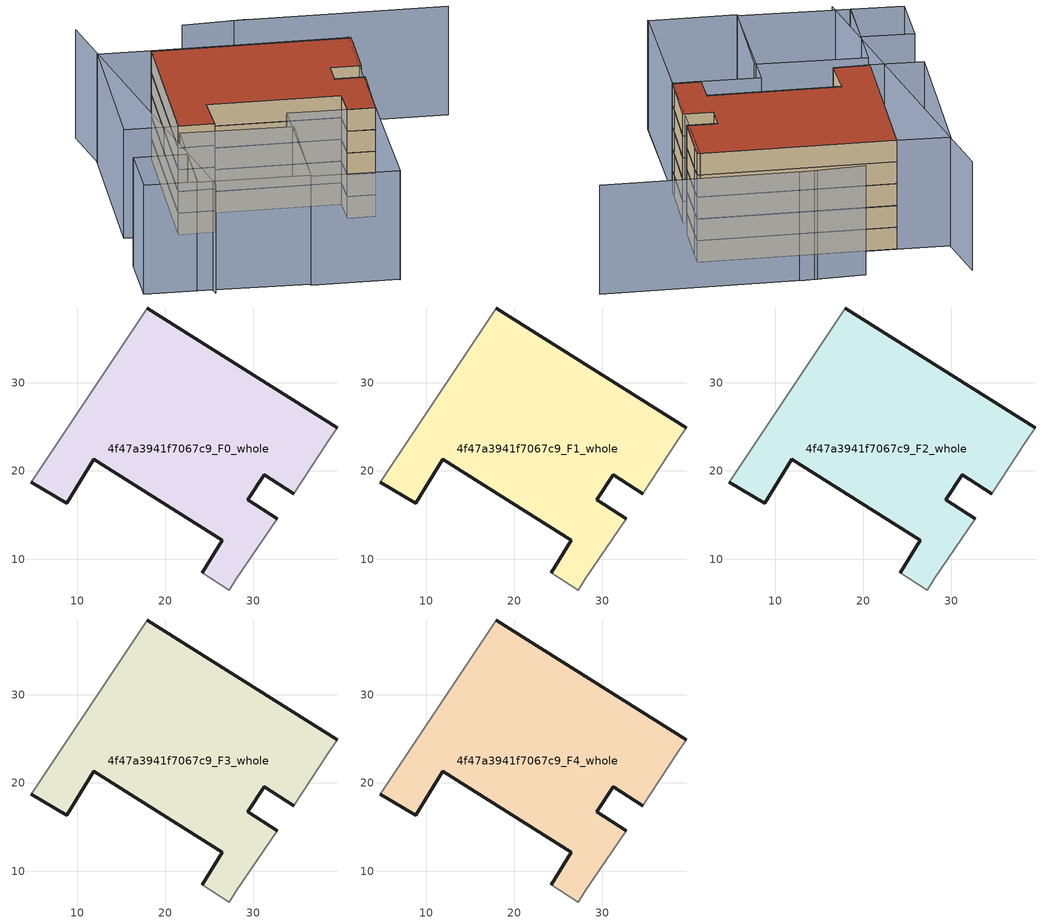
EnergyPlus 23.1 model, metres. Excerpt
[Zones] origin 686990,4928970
4f47a3941f7067c9_F0_whole
 floor ground (EU_floor_Construction): 32.7,14.59 29.38,16.72 31.25,19.58 34.57,17.4 38.45,23.29 39.49,24.88 17.93,38.49 4.82,18.75 8.84,16.32 11.9,21.36 26.48,12.15 24.17,8.45 27.26,6.5 28.08,7.77 z0
 wall outside (EU_wall_Construction): 24.17,8.45 26.48,12.15 11.9,21.36 8.84,16.32 4.82,18.75 / 17.93,38.49 39.49,24.88 / 34.57,17.4 31.25,19.58 29.38,16.72 32.7,14.59 z0:3
 wall adiabatic (EU_wall_Construction): 4.82,18.75 17.93,38.49 / 39.49,24.88 38.45,23.29 34.57,17.4 / 32.7,14.59 28.08,7.77 27.26,6.5 24.17,8.45 z0:3
4f47a3941f7067c9_F1_whole
 floor to 4f47a3941f7067c9_F0_whole (EU_floor_Construction): 32.7,14.59 29.38,16.72 31.25,19.58 34.57,17.4 38.45,23.29 39.49,24.88 17.93,38.49 4.82,18.75 8.84,16.32 11.9,21.36 26.48,12.15 24.17,8.45 27.26,6.5 28.08,7.77 z3
 wall outside (EU_wall_Construction): 24.17,8.45 26.48,12.15 11.9,21.36 8.84,16.32 4.82,18.75 / 17.93,38.49 39.49,24.88 / 34.57,17.4 31.25,19.58 29.38,16.72 32.7,14.59 z3:6
 wall adiabatic (EU_wall_Construction): 4.82,18.75 17.93,38.49 / 39.49,24.88 38.45,23.29 34.57,17.4 / 32.7,14.59 28.08,7.77 27.26,6.5 24.17,8.45 z3:6
4f47a3941f7067c9_F2_whole
 floor to 4f47a3941f7067c9_F1_whole (EU_floor_Construction): 32.7,14.59 29.38,16.72 31.25,19.58 34.57,17.4 38.45,23.29 39.49,24.88 17.93,38.49 4.82,18.75 8.84,16.32 11.9,21.36 26.48,12.15 24.17,8.45 27.26,6.5 28.08,7.77 z6
 wall outside (EU_wall_Construction): 24.17,8.45 26.48,12.15 11.9,21.36 8.84,16.32 4.82,18.75 / 17.93,38.49 39.49,24.88 / 34.57,17.4 31.25,19.58 29.38,16.72 32.7,14.59 z6:9
 wall adiabatic (EU_wall_Construction): 4.82,18.75 17.93,38.49 / 39.49,24.88 38.45,23.29 34.57,17.4 / 32.7,14.59 28.08,7.77 27.26,6.5 24.17,8.45 z6:9
4f47a3941f7067c9_F3_whole
 floor to 4f47a3941f7067c9_F2_whole (EU_floor_Construction): 32.7,14.59 29.38,16.72 31.25,19.58 34.57,17.4 38.45,23.29 39.49,24.88 17.93,38.49 4.82,18.75 8.84,16.32 11.9,21.36 26.48,12.15 24.17,8.45 27.26,6.5 28.08,7.77 z9
 wall outside (EU_wall_Construction): 24.17,8.45 26.48,12.15 11.9,21.36 8.84,16.32 4.82,18.75 / 17.93,38.49 39.49,24.88 / 34.57,17.4 31.25,19.58 29.38,16.72 32.7,14.59 z9:12
 wall adiabatic (EU_wall_Construction): 4.82,18.75 17.93,38.49 / 39.49,24.88 38.45,23.29 34.57,17.4 / 32.7,14.59 28.08,7.77 27.26,6.5 24.17,8.45 z9:12
4f47a3941f7067c9_F4_whole
 floor to 4f47a3941f7067c9_F3_whole (EU_floor_Construction): 32.7,14.59 29.38,16.72 31.25,19.58 34.57,17.4 38.45,23.29 39.49,24.88 17.93,38.49 4.82,18.75 8.84,16.32 11.9,21.36 26.48,12.15 24.17,8.45 27.26,6.5 28.08,7.77 z12
 wall outside (EU_wall_Construction): 24.17,8.45 26.48,12.15 11.9,21.36 8.84,16.32 4.82,18.75 / 17.93,38.49 39.49,24.88 / 34.57,17.4 31.25,19.58 29.38,16.72 32.7,14.59 z12:15
 wall adiabatic (EU_wall_Construction): 4.82,18.75 17.93,38.49 / 39.49,24.88 38.45,23.29 34.57,17.4 / 32.7,14.59 28.08,7.77 27.26,6.5 24.17,8.45 z12:15
 roof outside (EU_roof_Construction): 39.49,24.88 38.45,23.29 34.57,17.4 31.25,19.58 29.38,16.72 32.7,14.59 28.08,7.77 27.26,6.5 24.17,8.45 26.48,12.15 11.9,21.36 8.84,16.32 4.82,18.75 17.93,38.49 z15
shading: 16.46,-10.21 39.32,25.29 / 15.23,49.8 -3.67,2.15 / 33.62,37.76 26.17,41.89 / 55.16,23.99 31.65,38.88 / 27.26,6.5 16.53,-10.1 / 16.53,-10.1 7.03,-3.96 / 7.03,-3.96 17.76,12.64 / 17.76,12.64 27.26,6.5 / 15.6,8.99 7.15,-3.78 / 7.15,-3.78 -4.91,4.2 / -4.91,4.2 3.54,16.97 / 3.54,16.97 15.6,8.99 / -0.08,11.5 -4.83,4.25 / -4.83,4.25 -10.58,8.01 / -10.58,8.01 -5.83,15.27 / -5.83,15.27 -0.08,11.5 / 17.93,38.49 4.82,18.75 / 4.82,18.75 -0.93,22.57 / -0.93,22.57 12.18,42.31 / 12.18,42.31 17.93,38.49 z0:15
[Building]
EU S2 Campaign: North Axis=0; Terrain=City; Solar Distribution=FullExterior
[Site:Location]
Bologna: Latitude=44.5; Longitude=11.25; Time Zone=1; Elevation=37
[SizingPeriod:WeatherFileDays]
AnnualSizingPeriod: Begin Month=1; Begin Day of Month=1; End Month=12; End Day of Month=31; Day of Week for Start Day=Monday; Use Weather File Daylight Saving Period=No; Use Weather File Rain and Snow Indicators=No
[MATERIAL]
EU_InternalMass_Material: Roughness=MediumRough; Thickness=0.1; Conductivity=1; Density=1800; Specific Heat=900; Thermal Absorptance=0.9; Solar Absorptance=0.7; Visible Absorptance=0.7
[MATERIAL:NOMASS] Roughness=MediumRough; Thermal Absorptance=0.9; Solar Absorptance=0.7; Visible Absorptance=0.7
Name | Thermal Resistance
EU_wall_NoMass | 0.905828
EU_roof_NoMass | 0.37593
EU_floor_NoMass | 0.67114
[CONSTRUCTION]
EU_wall_Construction: EU_wall_NoMass
EU_roof_Construction: EU_roof_NoMass
EU_floor_Construction: EU_floor_NoMass
EU_InternalMass_Construction: EU_InternalMass_Material
[ZONE] Type=1; Multiplier=1; Ceiling Height=autocalculate; Volume=1445.28; Floor Area=autocalculate; Part of Total Floor Area=Yes
4f47a3941f7067c9_F0_whole; 4f47a3941f7067c9_F1_whole; 4f47a3941f7067c9_F2_whole; 4f47a3941f7067c9_F3_whole; 4f47a3941f7067c9_F4_whole
[INTERNALMASS] Construction=EU_InternalMass_Construction; Surface Area=463.211
Name | Zone or ZoneList
4f47a3941f7067c9_F0_whole_EU_InternalMass | 4f47a3941f7067c9_F0_whole
4f47a3941f7067c9_F1_whole_EU_InternalMass | 4f47a3941f7067c9_F1_whole
4f47a3941f7067c9_F2_whole_EU_InternalMass | 4f47a3941f7067c9_F2_whole
4f47a3941f7067c9_F3_whole_EU_InternalMass | 4f47a3941f7067c9_F3_whole
4f47a3941f7067c9_F4_whole_EU_InternalMass | 4f47a3941f7067c9_F4_whole
[OTHEREQUIPMENT] Fuel Type=Electricity; Design Level Calculation Method=Watts/Area; Power per Zone Floor Area=1; Fraction Latent=0; Fraction Radiant=0; Fraction Lost=0; Carbon Dioxide Generation Rate=0; EndUse Subcategory=EU_Step8_InternalGains
Name | Zone or ZoneList or Space or SpaceList | Schedule
EU_Step8_InternalGain_4f47a3941f7067c9_F0_whole_f000 | 4f47a3941f7067c9_F0_whole | EU_Step8_GainSchedule_4f47a3941f7067c9_F0_whole_f000
EU_Step8_InternalGain_4f47a3941f7067c9_F1_whole_f000 | 4f47a3941f7067c9_F1_whole | EU_Step8_GainSchedule_4f47a3941f7067c9_F1_whole_f000
EU_Step8_InternalGain_4f47a3941f7067c9_F2_whole_f000 | 4f47a3941f7067c9_F2_whole | EU_Step8_GainSchedule_4f47a3941f7067c9_F2_whole_f000
EU_Step8_InternalGain_4f47a3941f7067c9_F3_whole_f000 | 4f47a3941f7067c9_F3_whole | EU_Step8_GainSchedule_4f47a3941f7067c9_F3_whole_f000
EU_Step8_InternalGain_4f47a3941f7067c9_F4_whole_f000 | 4f47a3941f7067c9_F4_whole | EU_Step8_GainSchedule_4f47a3941f7067c9_F4_whole_f000
[ZONEVENTILATION:DESIGNFLOWRATE] Schedule=EU_AlwaysOn; Design Flow Rate Calculation Method=AirChanges/Hour; Air Changes per Hour=0.73129; Ventilation Type=Natural; Fan Pressure Rise=0; Fan Total Efficiency=1; Constant Term Coefficient=1; Temperature Term Coefficient=0; Velocity Term Coefficient=0; Velocity Squared Term Coefficient=0; Minimum Indoor Temperature=-100; Maximum Indoor Temperature=100; Delta Temperature=-100; Minimum Outdoor Temperature=-100; Maximum Outdoor Temperature=100; Maximum Wind Speed=40
Name | Zone or ZoneList or Space or SpaceList
EU_ConstantAir_4f47a3941f7067c9_F0_whole | 4f47a3941f7067c9_F0_whole
EU_ConstantAir_4f47a3941f7067c9_F1_whole | 4f47a3941f7067c9_F1_whole
EU_ConstantAir_4f47a3941f7067c9_F2_whole | 4f47a3941f7067c9_F2_whole
EU_ConstantAir_4f47a3941f7067c9_F3_whole | 4f47a3941f7067c9_F3_whole
EU_ConstantAir_4f47a3941f7067c9_F4_whole | 4f47a3941f7067c9_F4_whole
[HVACTEMPLATE:THERMOSTAT] Constant Heating Setpoint=20; Constant Cooling Setpoint=50
EU_HeatOnly_4f47a3941f7067c9_F0_whole; EU_HeatOnly_4f47a3941f7067c9_F1_whole; EU_HeatOnly_4f47a3941f7067c9_F2_whole; EU_HeatOnly_4f47a3941f7067c9_F3_whole; EU_HeatOnly_4f47a3941f7067c9_F4_whole
[HVACTEMPLATE:ZONE:IDEALLOADSAIRSYSTEM] System Availability Schedule=EU_AlwaysOn; Maximum Heating Supply Air Temperature=50; Minimum Cooling Supply Air Temperature=13; Maximum Heating Supply Air Humidity Ratio=0.0156; Minimum Cooling Supply Air Humidity Ratio=0.0077; Heating Limit=NoLimit; Cooling Limit=NoLimit; Heating Availability Schedule=EU_AlwaysOn; Cooling Availability Schedule=EU_CoolingOff; Dehumidification Control Type=ConstantSensibleHeatRatio; Cooling Sensible Heat Ratio=0.7; Dehumidification Setpoint=60; Humidification Control Type=None; Humidification Setpoint=30; Outdoor Air Method=None; Outdoor Air Flow Rate per Person=0.00944; Outdoor Air Flow Rate per Zone Floor Area=0; Outdoor Air Flow Rate per Zone=0; Demand Controlled Ventilation Type=None; Outdoor Air Economizer Type=NoEconomizer; Heat Recovery Type=None; Sensible Heat Recovery Effectiveness=0.7; Latent Heat Recovery Effectiveness=0.65
Name | Template Thermostat
4f47a3941f7067c9_F0_whole | EU_HeatOnly_4f47a3941f7067c9_F0_whole
4f47a3941f7067c9_F1_whole | EU_HeatOnly_4f47a3941f7067c9_F1_whole
4f47a3941f7067c9_F2_whole | EU_HeatOnly_4f47a3941f7067c9_F2_whole
4f47a3941f7067c9_F3_whole | EU_HeatOnly_4f47a3941f7067c9_F3_whole
4f47a3941f7067c9_F4_whole | EU_HeatOnly_4f47a3941f7067c9_F4_whole
[SIZING:ZONE] Zone Cooling Design Supply Air Temperature Input Method=SupplyAirTemperature; Zone Cooling Design Supply Air Temperature=13; Zone Heating Design Supply Air Temperature Input Method=SupplyAirTemperature; Zone Heating Design Supply Air Temperature=50; Zone Cooling Design Supply Air Humidity Ratio=0.008; Zone Heating Design Supply Air Humidity Ratio=0.008; Cooling Design Air Flow Method=DesignDay; Cooling Design Air Flow Rate=0; Cooling Minimum Air Flow per Zone Floor Area=0.000762; Cooling Minimum Air Flow=0; Cooling Minimum Air Flow Fraction=0.2; Heating Design Air Flow Method=DesignDay; Heating Design Air Flow Rate=0; Heating Maximum Air Flow per Zone Floor Area=0.002032; Heating Maximum Air Flow=0.141576; Heating Maximum Air Flow Fraction=0.3; Account for Dedicated Outdoor Air System=No; Dedicated Outdoor Air System Control Strategy=NeutralSupplyAir; Dedicated Outdoor Air Low Setpoint Temperature for Design=autosize; Dedicated Outdoor Air High Setpoint Temperature for Design=autosize; Zone Load Sizing Method=Sensible Load Only No Latent Load; Zone Latent Cooling Design Supply Air Humidity Ratio Input Method=HumidityRatioDifference; Zone Cooling Design Supply Air Humidity Ratio Difference=0.005; Zone Latent Heating Design Supply Air Humidity Ratio Input Method=HumidityRatioDifference; Zone Humidification Design Supply Air Humidity Ratio Difference=0.005
4f47a3941f7067c9_F0_whole; 4f47a3941f7067c9_F1_whole; 4f47a3941f7067c9_F2_whole; 4f47a3941f7067c9_F3_whole; 4f47a3941f7067c9_F4_whole
[SCHEDULE:CONSTANT]
Name | Hourly Value
EU_AlwaysOn | 1
EU_CoolingOff | 0
[SCHEDULE:FILE] Column Number=1; Rows to Skip at Top=0; Number of Hours of Data=8760; Column Separator=Comma; Interpolate to Timestep=No; Minutes per Item=60; Adjust Schedule for Daylight Savings=Yes
Name | File
EU_Step8_GainSchedule_4f47a3941f7067c9_F0_whole_f000 | ../../schedules/4f47a3941f7067c9/4f47a3941f7067c9_F0_whole_f000_gain.csv
EU_Step8_GainSchedule_4f47a3941f7067c9_F1_whole_f000 | ../../schedules/4f47a3941f7067c9/4f47a3941f7067c9_F1_whole_f000_gain.csv
EU_Step8_GainSchedule_4f47a3941f7067c9_F2_whole_f000 | ../../schedules/4f47a3941f7067c9/4f47a3941f7067c9_F2_whole_f000_gain.csv
EU_Step8_GainSchedule_4f47a3941f7067c9_F3_whole_f000 | ../../schedules/4f47a3941f7067c9/4f47a3941f7067c9_F3_whole_f000_gain.csv
EU_Step8_GainSchedule_4f47a3941f7067c9_F4_whole_f000 | ../../schedules/4f47a3941f7067c9/4f47a3941f7067c9_F4_whole_f000_gain.csv
